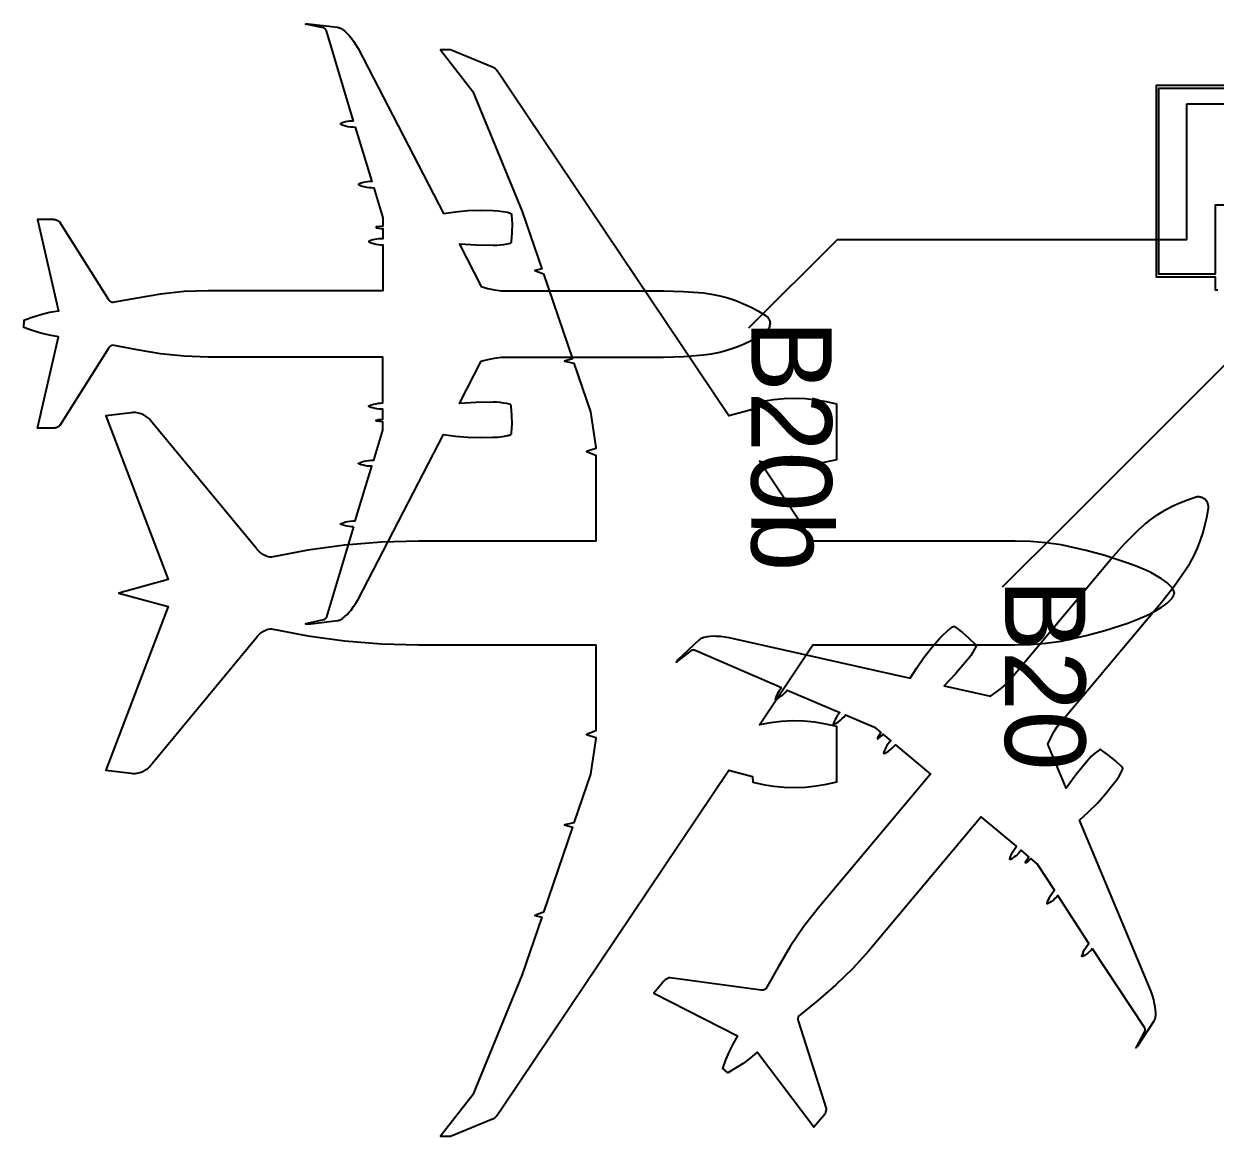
# Model space of a CAD drawing. Extents: x -127 to 299, y -292 to 314.
# Drawn here: x 69.1 to 140.2, y -292.1 to -225.8 of the extents above; entities that cross this region are included whole.
import ezdxf

# ---------------------------------------------------------------- set-up
doc = ezdxf.new("R2010")
doc.units = 0
for name, color, linetype in [('SS-GATEHOUSE', 9, 'CONTINUOUS'), ('SS-GRAPH', 7, 'CONTINUOUS'), ('SS-LARGE-PLANES', 9, 'CONTINUOUS'), ('SS-SMALL-PLANES', 9, 'CONTINUOUS'), ('SS-STAND-NUMBER', 7, 'CONTINUOUS')]:
    doc.layers.add(name, color=color, linetype=linetype)

msp = doc.modelspace()

# ---------------------------------------------------------------- linework, layer by layer
at = {"layer": 'SS-GATEHOUSE'}
for points in [[(162.142, -229.445), (136.684, -229.445), (136.684, -240.845), (140.199, -240.845), (140.199, -241.633), (140.351, -241.633)], [(150.024, -236.578), (140.199, -236.578), (140.199, -240.693), (136.837, -240.693), (136.837, -229.597), (162.294, -229.597)]]:
    msp.add_lwpolyline(points, dxfattribs=at)
at = {"layer": 'SS-GRAPH'}
for p, q in [((138.518, -230.522), (163.209, -230.522)), ((138.518, -238.636), (138.518, -230.522)), ((117.649, -238.636), (112.375, -243.909)), ((138.518, -238.636), (117.649, -238.636)), ((131.173, -255.692), (141.647, -245.218)), ((131.173, -255.692), (127.503, -259.362))]:
    msp.add_line(p, q, dxfattribs=at)
at = {"layer": 'SS-LARGE-PLANES'}
msp.add_lwpolyline([(98.23, -229.828), (97.71, -229.052), (97.381, -228.562), (97.357, -228.529), (97.332, -228.499), (97.304, -228.469), (97.275, -228.442), (97.244, -228.417), (97.212, -228.394), (97.178, -228.373), (97.142, -228.354), (97.106, -228.338), (94.6, -227.31), (93.991, -227.31), (95.927, -229.785), (98.879, -236.95), (100.042, -240.377), (99.622, -240.465), (100.14, -240.663), (101.863, -245.738), (101.403, -245.872), (101.952, -246.002), (102.938, -248.907), (103.27, -251.036), (103.27, -251.096), (102.698, -251.262), (103.27, -251.477), (103.27, -256.609), (92.692, -256.609), (90.481, -256.67), (88.277, -256.852), (86.086, -257.155), (83.915, -257.579), (83.915, -257.579), (83.833, -257.567), (83.751, -257.549), (83.671, -257.527), (83.593, -257.499), (83.516, -257.466), (83.442, -257.428), (83.37, -257.385), (83.302, -257.338), (83.237, -257.286), (83.175, -257.23), (83.117, -257.17), (83.063, -257.107), (83.013, -257.04), (76.696, -249.411), (76.64, -249.347), (76.579, -249.286), (76.515, -249.23), (76.447, -249.178), (76.376, -249.131), (76.301, -249.089), (76.224, -249.052), (76.145, -249.02), (76.064, -248.994), (75.981, -248.973), (75.897, -248.958), (75.812, -248.948), (75.727, -248.944), (75.642, -248.946), (75.557, -248.954), (74.036, -249.141), (77.756, -258.895), (74.824, -259.708), (77.756, -260.52), (74.036, -270.274), (75.557, -270.461), (75.642, -270.469), (75.727, -270.471), (75.812, -270.467), (75.897, -270.457), (75.981, -270.442), (76.064, -270.421), (76.145, -270.395), (76.224, -270.363), (76.301, -270.326), (76.376, -270.284), (76.447, -270.237), (76.515, -270.185), (76.579, -270.129), (76.64, -270.068), (76.696, -270.004), (83.013, -262.375), (83.063, -262.308), (83.117, -262.245), (83.175, -262.185), (83.237, -262.129), (83.302, -262.077), (83.37, -262.03), (83.442, -261.987), (83.516, -261.949), (83.593, -261.916), (83.671, -261.888), (83.751, -261.866), (83.833, -261.848), (83.915, -261.836), (83.915, -261.836), (86.086, -262.26), (88.277, -262.563), (90.481, -262.745), (92.692, -262.806), (103.27, -262.806), (103.27, -267.938), (102.698, -268.153), (103.27, -268.319), (103.27, -268.379), (102.938, -270.508), (101.952, -273.413), (101.403, -273.543), (101.863, -273.677), (100.14, -278.752), (99.622, -278.95), (100.042, -279.038), (98.879, -282.465), (95.927, -289.63), (93.991, -292.105), (94.6, -292.105), (97.106, -291.077), (97.142, -291.061), (97.178, -291.042), (97.212, -291.021), (97.244, -290.998), (97.275, -290.973), (97.304, -290.946), (97.332, -290.916), (97.357, -290.886), (97.381, -290.853), (97.71, -290.363), (111.2, -270.273), (112.616, -270.654), (112.625, -270.982), (113.242, -271.123), (113.867, -271.223), (114.498, -271.283), (115.131, -271.303), (115.764, -271.281), (116.394, -271.218), (117.019, -271.115), (117.635, -270.971), (117.635, -267.672), (116.986, -267.522), (116.329, -267.416), (115.665, -267.356), (114.999, -267.341), (114.334, -267.371), (113.672, -267.447), (113.016, -267.567), (116.213, -262.806), (128.278, -262.806), (129.194, -262.781), (130.107, -262.704), (131.015, -262.576), (132.507, -262.247), (133.624, -261.952), (134.984, -261.497), (135.58, -261.269), (136.103, -261.05), (136.357, -260.927), (136.605, -260.791), (137.008, -260.544), (137.182, -260.427), (137.26, -260.369), (137.335, -260.307), (137.481, -260.177), (137.559, -260.1), (137.596, -260.06), (137.613, -260.039), (137.63, -260.018), (137.653, -259.984), (137.675, -259.948), (137.695, -259.911), (137.713, -259.873), (137.728, -259.833), (137.742, -259.792), (137.754, -259.751), (137.765, -259.708), (137.754, -259.664), (137.742, -259.623), (137.728, -259.582), (137.713, -259.542), (137.695, -259.504), (137.675, -259.467), (137.653, -259.431), (137.63, -259.397), (137.613, -259.376), (137.596, -259.355), (137.559, -259.315), (137.481, -259.238), (137.335, -259.108), (137.26, -259.046), (137.182, -258.988), (137.008, -258.871), (136.605, -258.624), (136.357, -258.488), (136.103, -258.365), (135.58, -258.146), (134.984, -257.918), (133.624, -257.464), (132.507, -257.168), (131.015, -256.839), (130.107, -256.711), (129.194, -256.634), (128.278, -256.609), (116.213, -256.609), (113.016, -251.848), (113.672, -251.968), (114.334, -252.044), (114.999, -252.074), (115.665, -252.059), (116.329, -251.999), (116.986, -251.893), (117.635, -251.743), (117.635, -248.444), (117.019, -248.3), (116.394, -248.197), (115.764, -248.134), (115.131, -248.112), (114.498, -248.132), (113.867, -248.192), (113.242, -248.292), (112.625, -248.433), (112.616, -248.761), (111.2, -249.142)], close=True, dxfattribs=at)
at = {"layer": 'SS-SMALL-PLANES'}
for points in [[(88.801, -231.561), (87.194, -226.181), (87.188, -226.163), (87.181, -226.146), (87.172, -226.129), (87.163, -226.113), (87.153, -226.098), (87.141, -226.083), (87.129, -226.069), (87.116, -226.056), (87.102, -226.044), (87.087, -226.033), (87.071, -226.023), (87.055, -226.014), (87.038, -226.006), (87.021, -226), (85.938, -225.772), (86.021, -225.762), (86.104, -225.758), (87.863, -225.967), (87.904, -225.973), (87.944, -225.982), (87.983, -225.993), (88.022, -226.008), (88.059, -226.025), (88.095, -226.044), (88.13, -226.066), (88.163, -226.09), (88.3, -226.205), (88.431, -226.327), (88.553, -226.457), (88.668, -226.594), (88.818, -226.797), (88.957, -227.007), (89.084, -227.224), (94.172, -237.072), (94.902, -236.966), (95.637, -236.901), (96.374, -236.879), (97.112, -236.898)], [(88.802, -231.561), (88.684, -231.563), (88.566, -231.572), (88.449, -231.587), (88.333, -231.609), (88.195, -231.651), (88.061, -231.701), (88.059, -231.701), (88.057, -231.702), (88.056, -231.703), (88.054, -231.703), (88.053, -231.704), (88.052, -231.705), (88.05, -231.706), (88.049, -231.707), (88.048, -231.708), (88.047, -231.709), (88.046, -231.711), (88.045, -231.712), (88.044, -231.713), (88.044, -231.715), (88.043, -231.716), (88.043, -231.718), (88.042, -231.719), (88.042, -231.721), (88.042, -231.723), (88.042, -231.724), (88.042, -231.726), (88.042, -231.727), (88.042, -231.729), (88.043, -231.731), (88.043, -231.732), (88.044, -231.734), (88.044, -231.735), (88.045, -231.736), (88.046, -231.738), (88.047, -231.739), (88.048, -231.74), (88.049, -231.741), (88.05, -231.742), (88.052, -231.743), (88.053, -231.744), (88.054, -231.745), (88.056, -231.746), (88.057, -231.746), (88.059, -231.747), (88.061, -231.747), (88.195, -231.8), (88.333, -231.846), (88.475, -231.877), (88.619, -231.898), (88.764, -231.911), (88.91, -231.915), (89.905, -235.167), (89.777, -235.17), (89.65, -235.18), (89.523, -235.199), (89.398, -235.225), (89.275, -235.259), (89.128, -235.313), (89.127, -235.314), (89.125, -235.315), (89.124, -235.315), (89.123, -235.316), (89.122, -235.318), (89.121, -235.319), (89.12, -235.32), (89.119, -235.321), (89.118, -235.323), (89.117, -235.324), (89.116, -235.325), (89.116, -235.327), (89.115, -235.328), (89.115, -235.33), (89.115, -235.332), (89.115, -235.333), (89.115, -235.335), (89.115, -235.336), (89.115, -235.338), (89.115, -235.339), (89.116, -235.341), (89.116, -235.342), (89.117, -235.344), (89.118, -235.345), (89.119, -235.347), (89.12, -235.348), (89.121, -235.349), (89.122, -235.35), (89.123, -235.351), (89.124, -235.352), (89.125, -235.353), (89.127, -235.354), (89.128, -235.355), (89.229, -235.396), (89.331, -235.432), (89.435, -235.463), (89.579, -235.493), (89.724, -235.514), (89.87, -235.527), (90.017, -235.532), (90.565, -237.324), (90.565, -237.82), (90.374, -237.839), (90.185, -237.865), (90.183, -237.865), (90.181, -237.866), (90.179, -237.867), (90.177, -237.867), (90.175, -237.868), (90.173, -237.869), (90.171, -237.87), (90.169, -237.872), (90.168, -237.873), (90.166, -237.874), (90.165, -237.876), (90.164, -237.878), (90.163, -237.879), (90.161, -237.881), (90.161, -237.883), (90.16, -237.885), (90.159, -237.887), (90.159, -237.889), (90.158, -237.891), (90.158, -237.893), (90.158, -237.895), (90.158, -237.897), (90.158, -237.899), (90.159, -237.901), (90.159, -237.903), (90.16, -237.905), (90.16, -237.907), (90.161, -237.909), (90.162, -237.911), (90.163, -237.913), (90.165, -237.915), (90.166, -237.916), (90.168, -237.918), (90.169, -237.919), (90.171, -237.92), (90.173, -237.921), (90.174, -237.922), (90.176, -237.923), (90.178, -237.924), (90.18, -237.925), (90.182, -237.925), (90.309, -237.948), (90.437, -237.964), (90.565, -237.973), (90.565, -238.578), (90.444, -238.576), (90.323, -238.582), (90.202, -238.596), (90.083, -238.617), (89.965, -238.645), (89.849, -238.681), (89.736, -238.724), (89.734, -238.725), (89.732, -238.726), (89.731, -238.727), (89.73, -238.728), (89.728, -238.73), (89.727, -238.731), (89.726, -238.732), (89.725, -238.734), (89.724, -238.736), (89.723, -238.737), (89.723, -238.739), (89.722, -238.741), (89.722, -238.742), (89.721, -238.744), (89.721, -238.746), (89.721, -238.748), (89.721, -238.75), (89.721, -238.751), (89.722, -238.753), (89.722, -238.755), (89.723, -238.757), (89.723, -238.758), (89.724, -238.76), (89.725, -238.762), (89.726, -238.763), (89.727, -238.764), (89.728, -238.766), (89.73, -238.767), (89.731, -238.768), (89.732, -238.769), (89.734, -238.77), (89.736, -238.771), (89.868, -238.823), (90.003, -238.867), (90.142, -238.9), (90.282, -238.925), (90.423, -238.94), (90.565, -238.945), (90.565, -241.683), (80.134, -241.683), (78.717, -241.732), (77.307, -241.876), (75.91, -242.114), (74.447, -242.386), (74.423, -242.381), (74.4, -242.373), (74.377, -242.365), (74.355, -242.354), (74.333, -242.343), (74.313, -242.329), (74.293, -242.315), (74.275, -242.299), (74.257, -242.282), (74.241, -242.264), (74.226, -242.245), (74.212, -242.225), (71.291, -237.594), (71.26, -237.567), (71.228, -237.543), (71.193, -237.521), (71.158, -237.501), (71.121, -237.484), (71.083, -237.469), (71.044, -237.457), (71.004, -237.447), (70.964, -237.44), (70.923, -237.436), (70.882, -237.434), (69.962, -237.433), (71.214, -242.891), (70.686, -242.986), (70.165, -243.111), (69.652, -243.267), (69.149, -243.453), (69.149, -243.658)], [(97.112, -236.898), (97.412, -236.913), (97.71, -236.947), (98.005, -237.001), (98.053, -237.012), (98.099, -237.026), (98.145, -237.043), (98.19, -237.062), (98.197, -237.067), (98.203, -237.073), (98.209, -237.079), (98.215, -237.086), (98.22, -237.093), (98.225, -237.1), (98.229, -237.108), (98.232, -237.116), (98.235, -237.124), (98.238, -237.132), (98.24, -237.141), (98.241, -237.149), (98.242, -237.158), (98.242, -237.167), (98.242, -237.175), (98.265, -237.697), (98.257, -238.22), (98.218, -238.741), (98.218, -238.749), (98.218, -238.758), (98.217, -238.767), (98.215, -238.775), (98.213, -238.784), (98.21, -238.792), (98.207, -238.8), (98.203, -238.808), (98.199, -238.815), (98.194, -238.822), (98.189, -238.829), (98.183, -238.836), (98.177, -238.842), (98.17, -238.847), (98.163, -238.852), (97.964, -238.902), (97.762, -238.94), (97.558, -238.967), (97.354, -238.982), (97.148, -238.984), (96.135, -238.965), (95.124, -238.906), (96.432, -241.429), (96.826, -241.536), (97.226, -241.621), (97.629, -241.683), (107.306, -241.683), (108.492, -241.715), (109.675, -241.81), (110.168, -241.879), (110.656, -241.978), (111.137, -242.107), (111.608, -242.265), (112.07, -242.451), (112.518, -242.663), (112.956, -242.896), (113.381, -243.152), (113.413, -243.174), (113.444, -243.198), (113.473, -243.224), (113.5, -243.253), (113.526, -243.283), (113.549, -243.314), (113.57, -243.347), (113.589, -243.382), (113.606, -243.417), (113.62, -243.454), (113.631, -243.492), (113.64, -243.53), (113.648, -243.572), (113.653, -243.615), (113.656, -243.658)], [(88.802, -255.755), (88.684, -255.753), (88.566, -255.744), (88.449, -255.729), (88.333, -255.707), (88.195, -255.665), (88.061, -255.615), (88.059, -255.614), (88.057, -255.614), (88.056, -255.613), (88.054, -255.612), (88.053, -255.612), (88.052, -255.611), (88.05, -255.61), (88.049, -255.609), (88.048, -255.608), (88.047, -255.606), (88.046, -255.605), (88.045, -255.604), (88.044, -255.602), (88.044, -255.601), (88.043, -255.599), (88.043, -255.598), (88.042, -255.596), (88.042, -255.595), (88.042, -255.593), (88.042, -255.592), (88.042, -255.59), (88.042, -255.588), (88.042, -255.587), (88.043, -255.585), (88.043, -255.584), (88.044, -255.582), (88.044, -255.581), (88.045, -255.579), (88.046, -255.578), (88.047, -255.577), (88.048, -255.575), (88.049, -255.574), (88.05, -255.573), (88.052, -255.572), (88.053, -255.571), (88.054, -255.571), (88.056, -255.57), (88.057, -255.569), (88.059, -255.569), (88.061, -255.568), (88.195, -255.516), (88.333, -255.47), (88.475, -255.439), (88.619, -255.417), (88.764, -255.405), (88.91, -255.401), (89.905, -252.149), (89.777, -252.146), (89.65, -252.135), (89.523, -252.117), (89.398, -252.091), (89.275, -252.057), (89.128, -252.003), (89.127, -252.002), (89.125, -252.001), (89.124, -252), (89.123, -251.999), (89.122, -251.998), (89.121, -251.997), (89.12, -251.996), (89.119, -251.995), (89.118, -251.993), (89.117, -251.992), (89.116, -251.99), (89.116, -251.989), (89.115, -251.987), (89.115, -251.986), (89.115, -251.984), (89.115, -251.983), (89.115, -251.981), (89.115, -251.979), (89.115, -251.978), (89.115, -251.976), (89.116, -251.975), (89.116, -251.973), (89.117, -251.972), (89.118, -251.97), (89.119, -251.969), (89.12, -251.968), (89.121, -251.967), (89.122, -251.965), (89.123, -251.964), (89.124, -251.963), (89.125, -251.963), (89.127, -251.962), (89.128, -251.961), (89.229, -251.92), (89.331, -251.884), (89.435, -251.853), (89.579, -251.823), (89.724, -251.802), (89.87, -251.789), (90.017, -251.784), (90.565, -249.992), (90.565, -249.496), (90.374, -249.477), (90.185, -249.451), (90.183, -249.45), (90.181, -249.45), (90.179, -249.449), (90.177, -249.448), (90.175, -249.448), (90.173, -249.447), (90.171, -249.445), (90.169, -249.444), (90.168, -249.443), (90.166, -249.441), (90.165, -249.44), (90.164, -249.438), (90.163, -249.436), (90.161, -249.435), (90.161, -249.433), (90.16, -249.431), (90.159, -249.429), (90.159, -249.427), (90.158, -249.425), (90.158, -249.423), (90.158, -249.42), (90.158, -249.418), (90.158, -249.416), (90.159, -249.414), (90.159, -249.412), (90.16, -249.41), (90.16, -249.408), (90.161, -249.406), (90.162, -249.405), (90.163, -249.403), (90.165, -249.401), (90.166, -249.4), (90.168, -249.398), (90.169, -249.397), (90.171, -249.395), (90.173, -249.394), (90.174, -249.393), (90.176, -249.392), (90.178, -249.392), (90.18, -249.391), (90.182, -249.39), (90.309, -249.368), (90.437, -249.352), (90.565, -249.343), (90.565, -248.738), (90.444, -248.739), (90.323, -248.734), (90.202, -248.72), (90.083, -248.699), (89.965, -248.671), (89.849, -248.635), (89.736, -248.591), (89.734, -248.591), (89.732, -248.59), (89.731, -248.589), (89.73, -248.587), (89.728, -248.586), (89.727, -248.585), (89.726, -248.583), (89.725, -248.582), (89.724, -248.58), (89.723, -248.579), (89.723, -248.577), (89.722, -248.575), (89.722, -248.573), (89.721, -248.572), (89.721, -248.57), (89.721, -248.568), (89.721, -248.566), (89.721, -248.564), (89.722, -248.563), (89.722, -248.561), (89.723, -248.559), (89.723, -248.557), (89.724, -248.556), (89.725, -248.554), (89.726, -248.553), (89.727, -248.551), (89.728, -248.55), (89.73, -248.549), (89.731, -248.547), (89.732, -248.546), (89.734, -248.545), (89.736, -248.545), (89.868, -248.492), (90.003, -248.449), (90.142, -248.415), (90.282, -248.391), (90.423, -248.376), (90.565, -248.371), (90.565, -245.633), (80.134, -245.633), (78.717, -245.584), (77.307, -245.44), (75.91, -245.202), (74.447, -244.929), (74.423, -244.935), (74.4, -244.942), (74.377, -244.951), (74.355, -244.961), (74.333, -244.973), (74.313, -244.986), (74.293, -245.001), (74.275, -245.017), (74.257, -245.034), (74.241, -245.052), (74.226, -245.071), (74.212, -245.091), (71.291, -249.722), (71.26, -249.748), (71.228, -249.773), (71.193, -249.795), (71.158, -249.815), (71.121, -249.832), (71.083, -249.847), (71.044, -249.859), (71.004, -249.869), (70.964, -249.876), (70.923, -249.88), (70.882, -249.881), (69.962, -249.883), (71.214, -244.424), (70.686, -244.33), (70.165, -244.205), (69.652, -244.049), (69.149, -243.863), (69.149, -243.658)], [(97.112, -250.417), (97.412, -250.403), (97.71, -250.369), (98.005, -250.315), (98.053, -250.304), (98.099, -250.29), (98.145, -250.273), (98.19, -250.254), (98.197, -250.248), (98.203, -250.243), (98.209, -250.236), (98.215, -250.23), (98.22, -250.223), (98.225, -250.215), (98.229, -250.208), (98.232, -250.2), (98.235, -250.192), (98.238, -250.183), (98.24, -250.175), (98.241, -250.166), (98.242, -250.158), (98.242, -250.149), (98.242, -250.14), (98.265, -249.618), (98.257, -249.096), (98.218, -248.575), (98.218, -248.566), (98.218, -248.558), (98.217, -248.549), (98.215, -248.54), (98.213, -248.532), (98.21, -248.524), (98.207, -248.516), (98.203, -248.508), (98.199, -248.501), (98.194, -248.493), (98.189, -248.487), (98.183, -248.48), (98.177, -248.474), (98.17, -248.468), (98.163, -248.463), (97.964, -248.413), (97.762, -248.375), (97.558, -248.349), (97.354, -248.334), (97.148, -248.332), (96.135, -248.351), (95.124, -248.409), (96.432, -245.887), (96.826, -245.78), (97.226, -245.695), (97.629, -245.633), (107.306, -245.633), (108.492, -245.601), (109.675, -245.505), (110.168, -245.437), (110.656, -245.338), (111.137, -245.209), (111.608, -245.051), (112.07, -244.864), (112.518, -244.653), (112.956, -244.419), (113.381, -244.164), (113.413, -244.142), (113.444, -244.118), (113.473, -244.091), (113.5, -244.063), (113.526, -244.033), (113.549, -244.002), (113.57, -243.968), (113.589, -243.934), (113.606, -243.898), (113.62, -243.862), (113.631, -243.824), (113.64, -243.786), (113.648, -243.743), (113.653, -243.701), (113.656, -243.658)], [(88.801, -255.755), (87.194, -261.135), (87.188, -261.153), (87.181, -261.17), (87.172, -261.186), (87.163, -261.202), (87.153, -261.218), (87.141, -261.232), (87.129, -261.246), (87.116, -261.259), (87.102, -261.271), (87.087, -261.282), (87.071, -261.292), (87.055, -261.301), (87.038, -261.309), (87.021, -261.316), (85.938, -261.543), (86.021, -261.553), (86.104, -261.558), (87.863, -261.349), (87.904, -261.343), (87.944, -261.334), (87.983, -261.322), (88.022, -261.308), (88.059, -261.291), (88.095, -261.272), (88.13, -261.25), (88.163, -261.225), (88.3, -261.111), (88.431, -260.989), (88.553, -260.859), (88.668, -260.721), (88.818, -260.519), (88.957, -260.309), (89.084, -260.091), (94.172, -250.244), (94.902, -250.35), (95.637, -250.414), (96.374, -250.437), (97.112, -250.417)], [(123.769, -262.427), (123.973, -262.206), (124.191, -262), (124.423, -261.808), (124.462, -261.779), (124.502, -261.752), (124.544, -261.728), (124.588, -261.706), (124.596, -261.704), (124.605, -261.703), (124.614, -261.702), (124.622, -261.702), (124.631, -261.703), (124.64, -261.704), (124.648, -261.706), (124.656, -261.708), (124.665, -261.711), (124.673, -261.714), (124.68, -261.718), (124.688, -261.723), (124.695, -261.728), (124.701, -261.733), (124.708, -261.739), (125.123, -262.057), (125.518, -262.398), (125.892, -262.763), (125.899, -262.769), (125.905, -262.775), (125.911, -262.781), (125.917, -262.788), (125.922, -262.795), (125.926, -262.802), (125.93, -262.81), (125.934, -262.818), (125.937, -262.826), (125.939, -262.834), (125.941, -262.843), (125.942, -262.851), (125.943, -262.86), (125.943, -262.869), (125.942, -262.877), (125.852, -263.062), (125.752, -263.241), (125.641, -263.414), (125.521, -263.58), (125.391, -263.739), (124.724, -264.503), (124.03, -265.24), (126.803, -265.859), (127.138, -265.626), (127.46, -265.375), (127.767, -265.105), (133.987, -257.693), (134.774, -256.804), (135.608, -255.96), (135.977, -255.626), (136.367, -255.316), (136.774, -255.031), (137.198, -254.771), (137.638, -254.537), (138.088, -254.33), (138.548, -254.145), (139.017, -253.983), (139.055, -253.973), (139.094, -253.965), (139.132, -253.959), (139.172, -253.956), (139.211, -253.956), (139.25, -253.959), (139.289, -253.964), (139.328, -253.972), (139.365, -253.982), (139.403, -253.995), (139.439, -254.01), (139.474, -254.028), (139.511, -254.049), (139.547, -254.073), (139.582, -254.098)], [(134.126, -271.116), (134.307, -270.877), (134.473, -270.627), (134.621, -270.366), (134.643, -270.322), (134.663, -270.278), (134.679, -270.232), (134.693, -270.185), (134.694, -270.177), (134.693, -270.168), (134.692, -270.159), (134.691, -270.151), (134.689, -270.142), (134.686, -270.134), (134.683, -270.126), (134.679, -270.118), (134.675, -270.111), (134.67, -270.103), (134.665, -270.096), (134.659, -270.09), (134.653, -270.084), (134.647, -270.078), (134.64, -270.073), (134.255, -269.719), (133.85, -269.39), (133.425, -269.085), (133.419, -269.079), (133.412, -269.074), (133.405, -269.069), (133.397, -269.064), (133.389, -269.061), (133.381, -269.058), (133.373, -269.055), (133.365, -269.053), (133.356, -269.051), (133.347, -269.051), (133.339, -269.05), (133.33, -269.051), (133.321, -269.051), (133.313, -269.053), (133.305, -269.055), (133.138, -269.176), (132.979, -269.306), (132.828, -269.445), (132.685, -269.592), (132.551, -269.748), (131.915, -270.536), (131.309, -271.349), (130.218, -268.725), (130.39, -268.354), (130.581, -267.994), (130.793, -267.644), (137.013, -260.232), (137.751, -259.302), (138.439, -258.335), (138.703, -257.913), (138.941, -257.476), (139.151, -257.025), (139.333, -256.562), (139.487, -256.089), (139.613, -255.609), (139.715, -255.124), (139.793, -254.634), (139.797, -254.595), (139.798, -254.556), (139.796, -254.516), (139.792, -254.477), (139.786, -254.439), (139.777, -254.401), (139.765, -254.363), (139.75, -254.326), (139.734, -254.291), (139.715, -254.257), (139.693, -254.224), (139.67, -254.192), (139.642, -254.159), (139.613, -254.128), (139.582, -254.098)], [(114.339, -265.362), (109.184, -263.135), (109.167, -263.128), (109.149, -263.123), (109.131, -263.118), (109.113, -263.115), (109.094, -263.113), (109.076, -263.112), (109.057, -263.113), (109.039, -263.115), (109.02, -263.118), (109.002, -263.122), (108.985, -263.128), (108.967, -263.134), (108.951, -263.142), (108.934, -263.151), (108.064, -263.834), (108.11, -263.765), (108.16, -263.698), (109.451, -262.484), (109.481, -262.457), (109.514, -262.432), (109.548, -262.41), (109.584, -262.389), (109.621, -262.372), (109.659, -262.357), (109.698, -262.344), (109.738, -262.334), (109.914, -262.303), (110.091, -262.282), (110.27, -262.271), (110.449, -262.272), (110.7, -262.287), (110.95, -262.315), (111.199, -262.358), (122.012, -264.79), (122.4, -264.163), (122.824, -263.558), (123.28, -262.979), (123.769, -262.427)], [(114.339, -265.361), (114.265, -265.453), (114.196, -265.549), (114.133, -265.648), (114.074, -265.751), (114.019, -265.884), (113.97, -266.019), (113.969, -266.021), (113.969, -266.022), (113.968, -266.024), (113.968, -266.025), (113.968, -266.027), (113.967, -266.029), (113.967, -266.03), (113.967, -266.032), (113.968, -266.033), (113.968, -266.035), (113.968, -266.037), (113.969, -266.038), (113.969, -266.04), (113.97, -266.041), (113.971, -266.042), (113.971, -266.044), (113.972, -266.045), (113.973, -266.046), (113.975, -266.047), (113.976, -266.049), (113.977, -266.05), (113.978, -266.05), (113.98, -266.051), (113.981, -266.052), (113.983, -266.053), (113.984, -266.053), (113.986, -266.054), (113.987, -266.054), (113.989, -266.054), (113.991, -266.054), (113.992, -266.054), (113.994, -266.054), (113.995, -266.054), (113.997, -266.053), (113.998, -266.053), (114, -266.052), (114.001, -266.052), (114.003, -266.051), (114.004, -266.05), (114.006, -266.049), (114.133, -265.98), (114.256, -265.904), (114.371, -265.815), (114.48, -265.718), (114.583, -265.615), (114.679, -265.506), (117.811, -266.834), (117.731, -266.934), (117.657, -267.038), (117.59, -267.147), (117.529, -267.26), (117.476, -267.376), (117.423, -267.523), (117.423, -267.525), (117.423, -267.526), (117.423, -267.528), (117.423, -267.529), (117.423, -267.531), (117.423, -267.533), (117.423, -267.534), (117.423, -267.536), (117.424, -267.537), (117.425, -267.539), (117.425, -267.54), (117.426, -267.541), (117.427, -267.543), (117.428, -267.544), (117.429, -267.545), (117.43, -267.546), (117.431, -267.547), (117.433, -267.548), (117.434, -267.549), (117.435, -267.55), (117.437, -267.551), (117.438, -267.551), (117.44, -267.552), (117.441, -267.552), (117.443, -267.552), (117.445, -267.552), (117.446, -267.552), (117.448, -267.552), (117.449, -267.552), (117.451, -267.552), (117.452, -267.551), (117.454, -267.551), (117.455, -267.55), (117.551, -267.499), (117.645, -267.444), (117.735, -267.384), (117.85, -267.293), (117.96, -267.196), (118.064, -267.092), (118.162, -266.983), (119.888, -267.715), (120.267, -268.034), (120.159, -268.192), (120.057, -268.354), (120.056, -268.356), (120.055, -268.358), (120.055, -268.36), (120.054, -268.362), (120.053, -268.364), (120.053, -268.366), (120.053, -268.368), (120.053, -268.37), (120.053, -268.372), (120.053, -268.374), (120.053, -268.376), (120.054, -268.378), (120.054, -268.38), (120.055, -268.382), (120.056, -268.384), (120.057, -268.386), (120.058, -268.388), (120.059, -268.39), (120.06, -268.391), (120.062, -268.393), (120.063, -268.394), (120.065, -268.395), (120.067, -268.397), (120.068, -268.398), (120.07, -268.399), (120.072, -268.399), (120.074, -268.4), (120.076, -268.401), (120.078, -268.401), (120.08, -268.401), (120.083, -268.401), (120.085, -268.401), (120.087, -268.401), (120.089, -268.401), (120.091, -268.4), (120.093, -268.4), (120.095, -268.399), (120.097, -268.398), (120.098, -268.397), (120.1, -268.396), (120.102, -268.395), (120.201, -268.312), (120.295, -268.225), (120.384, -268.132), (120.848, -268.521), (120.769, -268.613), (120.695, -268.709), (120.628, -268.81), (120.568, -268.916), (120.514, -269.024), (120.467, -269.136), (120.427, -269.251), (120.427, -269.252), (120.426, -269.254), (120.426, -269.256), (120.426, -269.258), (120.426, -269.26), (120.427, -269.261), (120.427, -269.263), (120.428, -269.265), (120.428, -269.267), (120.429, -269.268), (120.43, -269.27), (120.431, -269.271), (120.432, -269.273), (120.433, -269.274), (120.434, -269.276), (120.436, -269.277), (120.437, -269.278), (120.439, -269.279), (120.44, -269.28), (120.442, -269.281), (120.443, -269.281), (120.445, -269.282), (120.447, -269.282), (120.449, -269.283), (120.45, -269.283), (120.452, -269.283), (120.454, -269.283), (120.456, -269.283), (120.458, -269.282), (120.459, -269.282), (120.461, -269.281), (120.463, -269.281), (120.588, -269.213), (120.708, -269.137), (120.823, -269.053), (120.931, -268.961), (121.034, -268.862), (121.129, -268.757), (123.227, -270.517), (116.522, -278.507), (115.648, -279.624), (114.852, -280.797), (114.137, -282.021), (113.405, -283.317), (113.385, -283.331), (113.365, -283.344), (113.343, -283.356), (113.321, -283.366), (113.298, -283.375), (113.275, -283.382), (113.251, -283.388), (113.227, -283.392), (113.203, -283.394), (113.179, -283.395), (113.154, -283.394), (113.13, -283.392), (107.705, -282.653), (107.665, -282.66), (107.625, -282.669), (107.586, -282.681), (107.548, -282.696), (107.511, -282.713), (107.475, -282.733), (107.441, -282.755), (107.408, -282.779), (107.377, -282.805), (107.347, -282.834), (107.32, -282.864), (106.727, -283.568), (111.714, -286.117), (111.447, -286.582), (111.207, -287.062), (110.997, -287.556), (110.817, -288.061), (110.973, -288.192)], [(132.873, -280.914), (135.961, -285.603), (135.97, -285.619), (135.979, -285.635), (135.986, -285.652), (135.993, -285.67), (135.998, -285.688), (136.002, -285.706), (136.004, -285.724), (136.006, -285.743), (136.006, -285.761), (136.005, -285.78), (136.002, -285.798), (135.999, -285.817), (135.994, -285.834), (135.988, -285.852), (135.466, -286.827), (135.527, -286.771), (135.584, -286.71), (136.555, -285.228), (136.576, -285.193), (136.595, -285.156), (136.612, -285.119), (136.625, -285.08), (136.636, -285.04), (136.645, -285), (136.65, -284.96), (136.653, -284.919), (136.654, -284.74), (136.644, -284.561), (136.623, -284.384), (136.591, -284.208), (136.533, -283.963), (136.461, -283.722), (136.376, -283.484), (132.103, -273.257), (132.654, -272.766), (133.175, -272.244), (133.666, -271.694), (134.126, -271.116)], [(132.873, -280.913), (132.796, -281.002), (132.713, -281.086), (132.626, -281.166), (132.535, -281.241), (132.414, -281.32), (132.289, -281.391), (132.288, -281.392), (132.286, -281.393), (132.285, -281.393), (132.283, -281.394), (132.282, -281.395), (132.28, -281.395), (132.279, -281.395), (132.277, -281.396), (132.276, -281.396), (132.274, -281.396), (132.272, -281.396), (132.271, -281.395), (132.269, -281.395), (132.268, -281.395), (132.266, -281.394), (132.265, -281.394), (132.263, -281.393), (132.262, -281.392), (132.261, -281.391), (132.259, -281.39), (132.258, -281.389), (132.257, -281.388), (132.256, -281.387), (132.255, -281.385), (132.254, -281.384), (132.253, -281.383), (132.253, -281.381), (132.252, -281.38), (132.252, -281.378), (132.251, -281.377), (132.251, -281.375), (132.251, -281.373), (132.251, -281.372), (132.251, -281.37), (132.251, -281.369), (132.251, -281.367), (132.252, -281.365), (132.252, -281.364), (132.253, -281.362), (132.254, -281.361), (132.3, -281.224), (132.353, -281.089), (132.421, -280.96), (132.497, -280.836), (132.58, -280.717), (132.671, -280.603), (130.819, -277.75), (130.735, -277.846), (130.645, -277.937), (130.55, -278.022), (130.449, -278.101), (130.344, -278.174), (130.208, -278.251), (130.207, -278.252), (130.205, -278.252), (130.204, -278.253), (130.202, -278.253), (130.201, -278.253), (130.199, -278.253), (130.198, -278.253), (130.196, -278.253), (130.194, -278.253), (130.193, -278.253), (130.191, -278.252), (130.19, -278.252), (130.188, -278.251), (130.187, -278.25), (130.186, -278.249), (130.184, -278.248), (130.183, -278.247), (130.182, -278.246), (130.181, -278.245), (130.18, -278.244), (130.179, -278.243), (130.178, -278.241), (130.178, -278.24), (130.177, -278.238), (130.177, -278.237), (130.176, -278.235), (130.176, -278.234), (130.176, -278.232), (130.176, -278.231), (130.176, -278.229), (130.176, -278.227), (130.176, -278.226), (130.176, -278.224), (130.21, -278.121), (130.248, -278.019), (130.291, -277.92), (130.361, -277.791), (130.437, -277.666), (130.521, -277.545), (130.612, -277.43), (129.591, -275.858), (129.212, -275.539), (129.075, -275.673), (128.932, -275.801), (128.931, -275.803), (128.929, -275.804), (128.927, -275.805), (128.926, -275.806), (128.924, -275.807), (128.922, -275.808), (128.92, -275.808), (128.918, -275.809), (128.916, -275.809), (128.914, -275.809), (128.911, -275.809), (128.909, -275.809), (128.907, -275.809), (128.905, -275.809), (128.903, -275.808), (128.901, -275.808), (128.899, -275.807), (128.897, -275.806), (128.896, -275.805), (128.894, -275.804), (128.892, -275.802), (128.891, -275.801), (128.889, -275.8), (128.888, -275.798), (128.887, -275.796), (128.885, -275.795), (128.884, -275.793), (128.884, -275.791), (128.883, -275.789), (128.882, -275.787), (128.882, -275.785), (128.881, -275.783), (128.881, -275.781), (128.881, -275.779), (128.881, -275.777), (128.882, -275.774), (128.882, -275.772), (128.882, -275.77), (128.883, -275.768), (128.884, -275.766), (128.885, -275.765), (128.949, -275.653), (129.019, -275.545), (129.095, -275.441), (128.631, -275.052), (128.554, -275.146), (128.472, -275.235), (128.384, -275.318), (128.291, -275.396), (128.194, -275.468), (128.092, -275.534), (127.986, -275.593), (127.984, -275.594), (127.982, -275.594), (127.98, -275.595), (127.979, -275.595), (127.977, -275.595), (127.975, -275.595), (127.973, -275.595), (127.971, -275.595), (127.97, -275.595), (127.968, -275.594), (127.966, -275.594), (127.964, -275.593), (127.963, -275.592), (127.961, -275.591), (127.96, -275.59), (127.958, -275.589), (127.957, -275.588), (127.956, -275.587), (127.955, -275.585), (127.953, -275.584), (127.953, -275.582), (127.952, -275.581), (127.951, -275.579), (127.95, -275.577), (127.95, -275.576), (127.949, -275.574), (127.949, -275.572), (127.949, -275.57), (127.949, -275.568), (127.949, -275.567), (127.949, -275.565), (127.95, -275.563), (127.995, -275.428), (128.049, -275.297), (128.112, -275.169), (128.183, -275.046), (128.263, -274.928), (128.35, -274.816), (126.253, -273.056), (119.548, -281.047), (118.599, -282.1), (117.583, -283.088), (116.502, -284.005), (115.353, -284.951), (115.342, -284.973), (115.332, -284.996), (115.325, -285.019), (115.318, -285.042), (115.314, -285.066), (115.31, -285.09), (115.309, -285.115), (115.309, -285.139), (115.311, -285.163), (115.315, -285.187), (115.32, -285.211), (115.326, -285.235), (116.996, -290.449), (116.996, -290.49), (116.994, -290.53), (116.989, -290.571), (116.981, -290.611), (116.97, -290.65), (116.957, -290.689), (116.942, -290.727), (116.924, -290.763), (116.903, -290.799), (116.88, -290.833), (116.855, -290.865), (116.265, -291.571), (112.888, -287.103), (112.477, -287.447), (112.045, -287.765), (111.596, -288.058), (111.13, -288.324), (110.973, -288.192)]]:
    msp.add_lwpolyline(points, dxfattribs=at)

# ---------------------------------------------------------------- texts
at = {"layer": 'SS-STAND-NUMBER', "linetype": 'CONTINUOUS'}
for s, p in [('B20b', (112.536, -243.419)), ('B20', (127.663, -258.872))]:
    msp.add_text(s, height=4.8021, rotation=269.99991, dxfattribs=at).set_placement(p)

doc.saveas('drawing.dxf')
